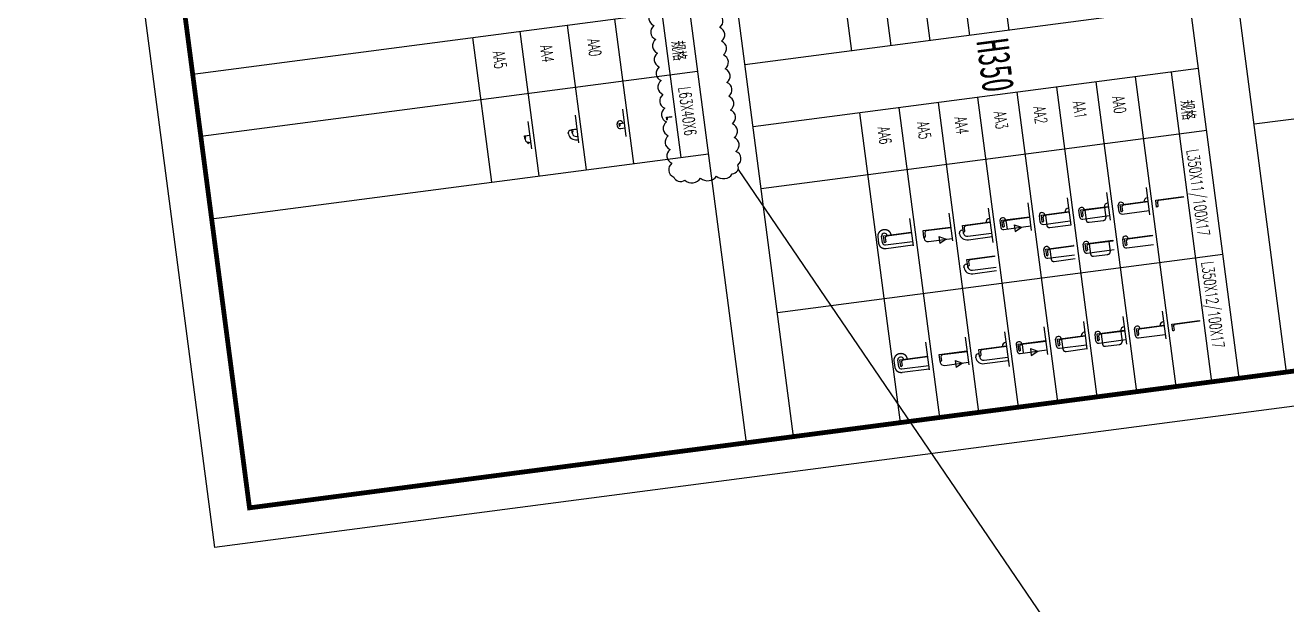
# Model space of a CAD drawing. Header units: millimetres. Extents: x -14906165 to 53546503, y 133836 to 58622790.
# Drawn here: x 40784924 to 41949199, y 41145435 to 41680400 of the extents above; entities that cross this region are included whole.
import ezdxf

# ---------------------------------------------------------------- set-up
doc = ezdxf.new("R2010")
doc.units = ezdxf.units.MM
doc.header["$LTSCALE"] = 100
doc.linetypes.add('DASHED', pattern=[8, 6, -2])
for name, color, linetype in [('L', 254, 'Continuous'), ('Seam', 40, 'Continuous'), ('标准形式增加', 6, 'Continuous')]:
    doc.layers.add(name, color=color, linetype=linetype)
doc.styles.add('中文GB2312', font='', dxfattribs={"width": 0.7})
doc.styles.add('英文（单）', font='romans.shx', dxfattribs={"width": 0.7})
doc.styles.get('中文GB2312').set_extended_font_data('FangSong_GB2312')

# ---------------------------------------------------------------- blocks, each defined once
blk = doc.blocks.new('L350X11+100X17')
blk.add_lwpolyline([(100, 344), (100, 350), (0, 350), (0, 0), (11, 0), (11, 311, -0.414214), (33, 333), (89, 333, 0.414214)], format="xyb", close=True)
blk = doc.blocks.new('L350X12+100X17')
blk.add_lwpolyline([(100, 344), (100, 350), (0, 350), (0, 0), (12, 0), (12, 311, -0.414214), (34, 333), (89, 333, 0.414214)], format="xyb", close=True)
blk = doc.blocks.new('L350X11+100X17AA3')
for p, q in [((-555976, 636663), (-555976, 637003)), ((-556100, 636703), (-555976, 636703)), ((-556111, 636628), (-556011, 636628))]:
    blk.add_line(p, q)
for centre, start, end in [((-556111, 636663), 90, 270), ((-556011, 636663), 270, 0)]:
    blk.add_arc(centre, 35, start, end)
at = {"layer": 'Seam'}
for p, q in [((-556026, 636798), (-555976, 636885)), ((-555926, 636798), (-555976, 636885)), ((-556026, 636798), (-555926, 636798))]:
    blk.add_line(p, q, dxfattribs=at)
at = {"xscale": -1, "rotation": 180}
blk.add_blockref('L350X11+100X17', (-556111, 637003), dxfattribs=at)
blk = doc.blocks.new('L350X12+100X17AA3')
for p, q in [((-554176, 636663), (-554176, 637003)), ((-554300, 636703), (-554176, 636703)), ((-554311, 636628), (-554211, 636628))]:
    blk.add_line(p, q)
for centre, start, end in [((-554311, 636663), 90, 270), ((-554211, 636663), 270, 0)]:
    blk.add_arc(centre, 35, start, end)
at = {"layer": 'Seam'}
for p, q in [((-554226, 636798), (-554176, 636885)), ((-554126, 636798), (-554176, 636885)), ((-554226, 636798), (-554126, 636798))]:
    blk.add_line(p, q, dxfattribs=at)
at = {"xscale": -1, "rotation": 180}
blk.add_blockref('L350X12+100X17', (-554311, 637003), dxfattribs=at)
blk = doc.blocks.new('*U923')
for p, q in [((135, -340), (135, 0)), ((100, -375), (0, -375))]:
    blk.add_line(p, q)
for centre, radius, start, end in [((0, 0), 50, 180, 270), ((0, -340), 35, 90, 270), ((100, -340), 35, 270, 0)]:
    blk.add_arc(centre, radius, start, end)
at = {"layer": 'L'}
for p, q in [((0, -350), (0, 0)), ((0, 0), (11, 0)), ((11, 0), (11, -311)), ((100, -350), (0, -350)), ((33, -333), (89, -333)), ((100, -344), (100, -350))]:
    blk.add_line(p, q, dxfattribs=at)
for centre, radius, start, end in [((33, -311), 22, 180, 270), ((89, -344), 11, 360, 90)]:
    blk.add_arc(centre, radius, start, end, dxfattribs=at)
blk = doc.blocks.new('*U924')
for p, q in [((135, -340), (135, 0)), ((11, -50), (156, -50)), ((11, -300), (156, -300)), ((100, -375), (0, -375))]:
    blk.add_line(p, q)
at = {"linetype": 'DASHED'}
blk.add_line((191, -265), (191, -85), dxfattribs=at)
for centre, radius, start, end in [((0, 0), 50, 180, 270), ((0, -340), 35, 90, 270), ((100, -340), 35, 270, 0)]:
    blk.add_arc(centre, radius, start, end)
for centre, start, end in [((156, -85), 0, 90), ((156, -265), 270, 360)]:
    blk.add_arc(centre, 35, start, end, dxfattribs=at)
at = {"layer": 'L'}
for p, q in [((0, -350), (0, 0)), ((0, 0), (11, 0)), ((11, 0), (11, -311)), ((100, -350), (0, -350)), ((33, -333), (89, -333)), ((100, -344), (100, -350))]:
    blk.add_line(p, q, dxfattribs=at)
for centre, radius, start, end in [((33, -311), 22, 180, 270), ((89, -344), 11, 360, 90)]:
    blk.add_arc(centre, radius, start, end, dxfattribs=at)
blk = doc.blocks.new('*U925')
for p, q in [((135, -340), (135, 0)), ((11, -300), (156, -300)), ((100, -375), (0, -375))]:
    blk.add_line(p, q)
at = {"linetype": 'DASHED'}
blk.add_line((191, -265), (191, 0), dxfattribs=at)
for centre, radius, start, end in [((0, 0), 50, 180, 270), ((0, -340), 35, 90, 270), ((100, -340), 35, 270, 0)]:
    blk.add_arc(centre, radius, start, end)
blk.add_arc((156, -265), 35, 270, 360, dxfattribs=at)
at = {"layer": 'L'}
for p, q in [((0, -350), (0, 0)), ((0, 0), (11, 0)), ((11, 0), (11, -311)), ((100, -350), (0, -350)), ((33, -333), (89, -333)), ((100, -344), (100, -350))]:
    blk.add_line(p, q, dxfattribs=at)
for centre, radius, start, end in [((33, -311), 22, 180, 270), ((89, -344), 11, 360, 90)]:
    blk.add_arc(centre, radius, start, end, dxfattribs=at)
blk = doc.blocks.new('*U926')
for p, q in [((165, -300), (165, 0)), ((215, -300), (215, 0)), ((65, -365), (65, -350)), ((115, -350), (100, -350)), ((115, -400), (100, -400))]:
    blk.add_line(p, q)
for centre, radius, start, end in [((0, 0), 50, 180, 270), ((115, -300), 50, 270, 0), ((115, -300), 100, 270, 0), ((100, -365), 35, 180, 270)]:
    blk.add_arc(centre, radius, start, end)
at = {"layer": 'L'}
for p, q in [((0, -350), (0, 0)), ((0, 0), (11, 0)), ((11, 0), (11, -311)), ((100, -350), (0, -350)), ((33, -333), (89, -333)), ((100, -344), (100, -350))]:
    blk.add_line(p, q, dxfattribs=at)
for centre, radius, start, end in [((33, -311), 22, 180, 270), ((89, -344), 11, 360, 90)]:
    blk.add_arc(centre, radius, start, end, dxfattribs=at)
blk = doc.blocks.new('*U927')
for p, q in [((165, -300), (165, 0)), ((100, -350), (115, -350))]:
    blk.add_line(p, q)
blk.add_arc((115, -300), 50, 270, 0)
at = {"layer": 'L'}
for p, q in [((0, -350), (0, 0)), ((0, 0), (11, 0)), ((11, 0), (11, -311)), ((100, -350), (0, -350)), ((33, -333), (89, -333)), ((100, -344), (100, -350))]:
    blk.add_line(p, q, dxfattribs=at)
for centre, radius, start, end in [((33, -311), 22, 180, 270), ((89, -344), 11, 360, 90)]:
    blk.add_arc(centre, radius, start, end, dxfattribs=at)
at = {"layer": 'Seam'}
for p, q in [((115, -162), (165, -75)), ((165, -75), (215, -162)), ((115, -162), (215, -162))]:
    blk.add_line(p, q, dxfattribs=at)
blk = doc.blocks.new('*U414')
for p, q in [((135, -340), (135, 0)), ((100, -375), (0, -375))]:
    blk.add_line(p, q)
for centre, radius, start, end in [((0, 0), 50, 180, 270), ((0, -340), 35, 90, 270), ((100, -340), 35, 270, 0)]:
    blk.add_arc(centre, radius, start, end)
at = {"layer": 'L'}
for p, q in [((0, -350), (0, 0)), ((0, 0), (12, 0)), ((12, 0), (12, -311)), ((100, -350), (0, -350)), ((34, -333), (89, -333)), ((100, -344), (100, -350))]:
    blk.add_line(p, q, dxfattribs=at)
for centre, radius, start, end in [((34, -311), 22, 180, 270), ((89, -344), 11, 360, 90)]:
    blk.add_arc(centre, radius, start, end, dxfattribs=at)
blk = doc.blocks.new('*U413')
for p, q in [((135, -340), (135, 0)), ((12, -50), (157, -50)), ((12, -300), (157, -300)), ((100, -375), (0, -375))]:
    blk.add_line(p, q)
at = {"linetype": 'DASHED'}
blk.add_line((192, -265), (192, -85), dxfattribs=at)
for centre, radius, start, end in [((0, 0), 50, 180, 270), ((0, -340), 35, 90, 270), ((100, -340), 35, 270, 0)]:
    blk.add_arc(centre, radius, start, end)
for centre, start, end in [((157, -85), 0, 90), ((157, -265), 270, 0)]:
    blk.add_arc(centre, 35, start, end, dxfattribs=at)
at = {"layer": 'L'}
for p, q in [((0, -350), (0, 0)), ((0, 0), (12, 0)), ((12, 0), (12, -311)), ((100, -350), (0, -350)), ((34, -333), (89, -333)), ((100, -344), (100, -350))]:
    blk.add_line(p, q, dxfattribs=at)
for centre, radius, start, end in [((34, -311), 22, 180, 270), ((89, -344), 11, 360, 90)]:
    blk.add_arc(centre, radius, start, end, dxfattribs=at)
blk = doc.blocks.new('*U412')
for p, q in [((135, -340), (135, 0)), ((12, -300), (157, -300)), ((100, -375), (0, -375))]:
    blk.add_line(p, q)
at = {"linetype": 'DASHED'}
blk.add_line((192, -265), (192, 0), dxfattribs=at)
for centre, radius, start, end in [((0, 0), 50, 180, 270), ((0, -340), 35, 90, 270), ((100, -340), 35, 270, 0)]:
    blk.add_arc(centre, radius, start, end)
blk.add_arc((157, -265), 35, 270, 0, dxfattribs=at)
at = {"layer": 'L'}
for p, q in [((0, -350), (0, 0)), ((0, 0), (12, 0)), ((12, 0), (12, -311)), ((100, -350), (0, -350)), ((34, -333), (89, -333)), ((100, -344), (100, -350))]:
    blk.add_line(p, q, dxfattribs=at)
for centre, radius, start, end in [((34, -311), 22, 180, 270), ((89, -344), 11, 360, 90)]:
    blk.add_arc(centre, radius, start, end, dxfattribs=at)
blk = doc.blocks.new('*U410')
for p, q in [((165, -300), (165, 0)), ((215, -300), (215, 0)), ((65, -365), (65, -350)), ((115, -350), (100, -350)), ((115, -400), (100, -400))]:
    blk.add_line(p, q)
for centre, radius, start, end in [((0, 0), 50, 180, 270), ((115, -300), 50, 270, 0), ((115, -300), 100, 270, 0), ((100, -365), 35, 180, 270)]:
    blk.add_arc(centre, radius, start, end)
at = {"layer": 'L'}
for p, q in [((0, -350), (0, 0)), ((0, 0), (12, 0)), ((12, 0), (12, -311)), ((100, -350), (0, -350)), ((34, -333), (89, -333)), ((100, -344), (100, -350))]:
    blk.add_line(p, q, dxfattribs=at)
for centre, radius, start, end in [((34, -311), 22, 180, 270), ((89, -344), 11, 360, 90)]:
    blk.add_arc(centre, radius, start, end, dxfattribs=at)
blk = doc.blocks.new('*U411')
for p, q in [((165, -300), (165, 0)), ((100, -350), (115, -350))]:
    blk.add_line(p, q)
blk.add_arc((115, -300), 50, 270, 0)
at = {"layer": 'L'}
for p, q in [((0, -350), (0, 0)), ((0, 0), (12, 0)), ((12, 0), (12, -311)), ((100, -350), (0, -350)), ((34, -333), (89, -333)), ((100, -344), (100, -350))]:
    blk.add_line(p, q, dxfattribs=at)
for centre, radius, start, end in [((34, -311), 22, 180, 270), ((89, -344), 11, 360, 90)]:
    blk.add_arc(centre, radius, start, end, dxfattribs=at)
at = {"layer": 'Seam'}
for p, q in [((115, -162), (165, -75)), ((165, -75), (215, -162)), ((115, -162), (215, -162))]:
    blk.add_line(p, q, dxfattribs=at)
blk = doc.blocks.new('*U582')
for p, q in [((105, -13), (105, 0)), ((40, -63), (55, -63))]:
    blk.add_line(p, q)
blk.add_arc((55, -13), 50, 270, 360)
at = {"layer": 'L'}
for p, q in [((0, -63), (0, 0)), ((0, 0), (6, 0)), ((6, 0), (6, -47)), ((40, -63), (0, -63)), ((16, -57), (35, -57)), ((40, -62), (40, -63))]:
    blk.add_line(p, q, dxfattribs=at)
for centre, radius, start, end in [((16, -47), 10, 180, 270), ((35, -62), 5, 360, 90)]:
    blk.add_arc(centre, radius, start, end, dxfattribs=at)
at = {"layer": 'Seam'}
for p, q in [((92, -36), (105, -14)), ((92, -36), (118, -36)), ((105, -14), (118, -36))]:
    blk.add_line(p, q, dxfattribs=at)
blk = doc.blocks.new('*U580')
for p, q in [((105, -13), (105, 0)), ((155, -13), (155, 0)), ((5, -78), (5, -63)), ((55, -63), (40, -63)), ((55, -113), (40, -113))]:
    blk.add_line(p, q)
for centre, radius, start, end in [((0, 0), 1, 180, 270), ((40, -78), 35, 180, 270), ((55, -13), 50, 270, 0), ((55, -13), 100, 270, 360)]:
    blk.add_arc(centre, radius, start, end)
at = {"layer": 'L'}
for p, q in [((0, -63), (0, 0)), ((0, 0), (6, 0)), ((6, 0), (6, -47)), ((40, -63), (0, -63)), ((16, -57), (35, -57)), ((40, -62), (40, -63))]:
    blk.add_line(p, q, dxfattribs=at)
for centre, radius, start, end in [((16, -47), 10, 180, 270), ((35, -62), 5, 360, 90)]:
    blk.add_arc(centre, radius, start, end, dxfattribs=at)
blk = doc.blocks.new('*U581')
for p, q in [((75, -53), (75, 0)), ((40, -88), (0, -88))]:
    blk.add_line(p, q)
for centre, start, end in [((0, -53), 90, 270), ((40, -53), 270, 0)]:
    blk.add_arc(centre, 35, start, end)
at = {"layer": 'L'}
for p, q in [((0, -63), (0, 0)), ((0, 0), (6, 0)), ((6, 0), (6, -47)), ((40, -63), (0, -63)), ((16, -57), (35, -57)), ((40, -62), (40, -63))]:
    blk.add_line(p, q, dxfattribs=at)
for centre, radius, start, end in [((16, -47), 10, 180, 270), ((35, -62), 5, 360, 90)]:
    blk.add_arc(centre, radius, start, end, dxfattribs=at)
blk = doc.blocks.new('L63X40X6')
for p, q in [((-558211, 632640), (-558211, 632703)), ((-558211, 632703), (-558205, 632703)), ((-558171, 632640), (-558211, 632640)), ((-558205, 632703), (-558205, 632656)), ((-558195, 632646), (-558176, 632646)), ((-558171, 632641), (-558171, 632640))]:
    blk.add_line(p, q)
for centre, radius, start, end in [((-558195, 632656), 10, 180, 270), ((-558176, 632641), 5, 0, 90)]:
    blk.add_arc(centre, radius, start, end)
blk = doc.blocks.new('*U939')
for p, q in [((135, -340), (135, 0)), ((100, -375), (0, -375))]:
    blk.add_line(p, q)
at = {"linetype": 'DASHED'}
for p, q in [((185, -340), (185, 0)), ((0, -425), (100, -425))]:
    blk.add_line(p, q, dxfattribs=at)
for centre, start, end in [((0, -340), 90, 270), ((100, -340), 270, 0)]:
    blk.add_arc(centre, 85, start, end, dxfattribs=at)
for centre, start, end in [((0, -340), 90, 270), ((100, -340), 270, 0)]:
    blk.add_arc(centre, 35, start, end)
at = {"layer": 'L'}
for p, q in [((0, -350), (0, 0)), ((0, 0), (11, 0)), ((11, 0), (11, -311)), ((100, -350), (0, -350)), ((33, -333), (89, -333)), ((100, -344), (100, -350))]:
    blk.add_line(p, q, dxfattribs=at)
for centre, radius, start, end in [((33, -311), 22, 180, 270), ((89, -344), 11, 360, 90)]:
    blk.add_arc(centre, radius, start, end, dxfattribs=at)
blk = doc.blocks.new('*U591')
for p, q in [((135, -340), (135, 0)), ((100, -375), (0, -375))]:
    blk.add_line(p, q)
at = {"linetype": 'DASHED'}
for p, q in [((185, -340), (185, 0)), ((0, -425), (100, -425))]:
    blk.add_line(p, q, dxfattribs=at)
for centre, start, end in [((0, -340), 90, 270), ((100, -340), 270, 0)]:
    blk.add_arc(centre, 85, start, end, dxfattribs=at)
for centre, start, end in [((0, -340), 90, 270), ((100, -340), 270, 0)]:
    blk.add_arc(centre, 35, start, end)
at = {"layer": 'L'}
for p, q in [((0, -350), (0, 0)), ((0, 0), (12, 0)), ((12, 0), (12, -311)), ((100, -350), (0, -350)), ((34, -333), (89, -333)), ((100, -344), (100, -350))]:
    blk.add_line(p, q, dxfattribs=at)
for centre, radius, start, end in [((34, -311), 22, 180, 270), ((89, -344), 11, 360, 90)]:
    blk.add_arc(centre, radius, start, end, dxfattribs=at)
blk = doc.blocks.new('*U965')
for p, q in [((135, -340), (135, 0)), ((100, -375), (0, -375))]:
    blk.add_line(p, q)
for centre, radius, start, end in [((0, 0), 1, 180, 270), ((0, -340), 35, 90, 270), ((100, -340), 35, 270, 0)]:
    blk.add_arc(centre, radius, start, end)
at = {"layer": 'L'}
for p, q in [((0, -350), (0, 0)), ((0, 0), (11, 0)), ((11, 0), (11, -311)), ((100, -350), (0, -350)), ((33, -333), (89, -333)), ((100, -344), (100, -350))]:
    blk.add_line(p, q, dxfattribs=at)
for centre, radius, start, end in [((33, -311), 22, 180, 270), ((89, -344), 11, 360, 90)]:
    blk.add_arc(centre, radius, start, end, dxfattribs=at)
blk = doc.blocks.new('*U966')
for p, q in [((135, -340), (135, 0)), ((11, -50), (156, -50)), ((11, -300), (156, -300)), ((100, -375), (0, -375))]:
    blk.add_line(p, q)
at = {"linetype": 'DASHED'}
blk.add_line((191, -265), (191, -85), dxfattribs=at)
for centre, radius, start, end in [((0, 0), 1, 180, 270), ((0, -340), 35, 90, 270), ((100, -340), 35, 270, 0)]:
    blk.add_arc(centre, radius, start, end)
for centre, start, end in [((156, -85), 0, 90), ((156, -265), 270, 360)]:
    blk.add_arc(centre, 35, start, end, dxfattribs=at)
at = {"layer": 'L'}
for p, q in [((0, -350), (0, 0)), ((0, 0), (11, 0)), ((11, 0), (11, -311)), ((100, -350), (0, -350)), ((33, -333), (89, -333)), ((100, -344), (100, -350))]:
    blk.add_line(p, q, dxfattribs=at)
for centre, radius, start, end in [((33, -311), 22, 180, 270), ((89, -344), 11, 360, 90)]:
    blk.add_arc(centre, radius, start, end, dxfattribs=at)
blk = doc.blocks.new('*U86')
for p, q in [((135, -340), (135, 0)), ((11, -300), (156, -300)), ((100, -375), (0, -375))]:
    blk.add_line(p, q)
at = {"linetype": 'DASHED'}
blk.add_line((191, -265), (191, 0), dxfattribs=at)
for centre, radius, start, end in [((0, 0), 1, 180, 270), ((0, -340), 35, 90, 270), ((100, -340), 35, 270, 0)]:
    blk.add_arc(centre, radius, start, end)
blk.add_arc((156, -265), 35, 270, 0, dxfattribs=at)
at = {"layer": 'L'}
for p, q in [((0, -350), (0, 0)), ((0, 0), (11, 0)), ((11, 0), (11, -311)), ((100, -350), (0, -350)), ((33, -333), (89, -333)), ((100, -344), (100, -350))]:
    blk.add_line(p, q, dxfattribs=at)
for centre, radius, start, end in [((33, -311), 22, 180, 270), ((89, -344), 11, 360, 90)]:
    blk.add_arc(centre, radius, start, end, dxfattribs=at)
blk = doc.blocks.new('*U68')
for p, q in [((165, -300), (165, 0)), ((215, -300), (215, 0)), ((65, -365), (65, -350)), ((115, -350), (100, -350)), ((115, -400), (100, -400))]:
    blk.add_line(p, q)
for centre, radius, start, end in [((0, 0), 1, 180, 270), ((115, -300), 50, 270, 0), ((115, -300), 100, 270, 0), ((100, -365), 35, 180, 270)]:
    blk.add_arc(centre, radius, start, end)
at = {"layer": 'L'}
for p, q in [((0, -350), (0, 0)), ((0, 0), (11, 0)), ((11, 0), (11, -311)), ((100, -350), (0, -350)), ((33, -333), (89, -333)), ((100, -344), (100, -350))]:
    blk.add_line(p, q, dxfattribs=at)
for centre, radius, start, end in [((33, -311), 22, 180, 270), ((89, -344), 11, 360, 90)]:
    blk.add_arc(centre, radius, start, end, dxfattribs=at)
blk = doc.blocks.new('绘图要素标准库V1.0 - 0416')
for p, q in [((-552911.1, 656002.9), (-552911.1, 626302.9)), ((-557011.1, 645052.9), (-557011.1, 639952.9)), ((-553411.1, 639952.9), (-567811.1, 639952.9)), ((-553411.1, 639352.9), (-567811.1, 639352.9)), ((-558811.1, 639352.9), (-558811.1, 633702.9)), ((-557911.1, 639352.9), (-557911.1, 633702.9)), ((-557011.1, 639352.9), (-557011.1, 633702.9)), ((-555211.1, 639352.9), (-555211.1, 633702.9)), ((-557911.1, 639002.9), (-553411.1, 639002.9)), ((-553411.1, 638552.9), (-557911.1, 638552.9)), ((-553411.1, 638052.9), (-557911.1, 638052.9)), ((-553411.1, 637552.9), (-557911.1, 637552.9)), ((-558811.1, 637052.9), (-566911.1, 637052.9)), ((-553411.1, 637052.9), (-557911.1, 637052.9)), ((-558811.1, 636552.9), (-566911.1, 636552.9)), ((-553411.1, 636552.9), (-557911.1, 636552.9)), ((-558811.1, 636052.9), (-566911.1, 636052.9)), ((-553411.1, 636052.9), (-557911.1, 636052.9)), ((-566911.1, 635552.9), (-558811.1, 635552.9)), ((-557911.1, 635552.9), (-553411.1, 635552.9)), ((-566911.1, 635052.9), (-558811.1, 635052.9)), ((-557911.1, 635052.9), (-553411.1, 635052.9)), ((-553411.1, 633702.9), (-567811.1, 633702.9)), ((-567811.1, 633102.9), (-553411.1, 633102.9)), ((-559711.1, 626802.9), (-559711.1, 633102.9)), ((-558811.1, 626802.9), (-558811.1, 633102.9)), ((-557611.1, 626802.9), (-557611.1, 633102.9)), ((-559711.1, 632752.9), (-557611.1, 632752.9)), ((-559711.1, 632152.9), (-557611.1, 632152.9)), ((-559711.1, 631552.9), (-557611.1, 631552.9)), ((-559711.1, 630952.9), (-557611.1, 630952.9)), ((-559711.1, 630352.9), (-557611.1, 630352.9)), ((-573911.1, 626302.9), (-552911.1, 626302.9))]:
    blk.add_line(p, q)
at = {"color": 5}
for p, q in [((-556311.1, 638502.9), (-555911.1, 638502.9)), ((-554511.1, 638502.9), (-554111.1, 638502.9)), ((-556311.1, 638002.9), (-555911.1, 638002.9)), ((-556311.1, 638002.9), (-555911.1, 638002.9)), ((-554511.1, 638002.9), (-554111.1, 638002.9)), ((-556311.1, 637502.9), (-555911.1, 637502.9)), ((-556311.1, 637502.9), (-555911.1, 637502.9)), ((-554511.1, 637502.9), (-554111.1, 637502.9)), ((-556311.1, 637002.9), (-555911.1, 637002.9)), ((-554511.1, 637002.9), (-554111.1, 637002.9)), ((-556311.1, 636502.9), (-555811.1, 636502.9)), ((-556311.1, 636502.9), (-555811.1, 636502.9)), ((-554511.1, 636502.9), (-554011.1, 636502.9)), ((-556311.1, 636002.9), (-555911.1, 636002.9)), ((-556311.1, 636002.9), (-555911.1, 636002.9)), ((-554511.1, 636002.9), (-554111.1, 636002.9)), ((-556311.1, 635502.9), (-555911.1, 635502.9)), ((-556311.1, 635502.9), (-555911.1, 635502.9)), ((-554511.1, 635502.9), (-554111.1, 635502.9)), ((-558411.1, 632102.9), (-558011.1, 632102.9)), ((-558411.1, 631502.9), (-558011.1, 631502.9)), ((-558411.1, 630902.9), (-558011.1, 630902.9))]:
    blk.add_line(p, q, dxfattribs=at)
at = {"const_width": 60}
blk.add_lwpolyline([(-571411.1, 655502.9), (-553411.1, 655502.9), (-553411.1, 626802.9), (-571411.1, 626802.9)], close=True, dxfattribs=at)
at = {"layer": '标准形式增加'}
blk.add_line((-557328.5, 633446.7), (-491825.6, 662317.5), dxfattribs=at)
blk.add_lwpolyline([(-559994, 633449.9, -0.5205671), (-559794, 633449.9, -0.5205671), (-559594, 633449.9, -0.5205671), (-559394, 633449.9, -0.5205671), (-559194, 633449.9, -0.5205671), (-558994, 633449.9, -0.5205671), (-558794, 633449.9, -0.5205671), (-558594, 633449.9, -0.5205671), (-558394, 633449.9, -0.5205671), (-558194, 633449.9, -0.5205671), (-557994, 633449.9, -0.5205671), (-557794, 633449.9, -0.5205671), (-557594, 633449.9, -0.5205671), (-557394, 633449.9, -0.5205671), (-557277.8, 633366.1, -0.5205671), (-557277.8, 633166.1, -0.5205671), (-557277.8, 632966.1, -0.5205671), (-557277.8, 632766.1, -0.5205671), (-557343.8, 632632.1, -0.5205671), (-557543.8, 632632.1, -0.5205671), (-557743.8, 632632.1, -0.5205671), (-557943.8, 632632.1, -0.5205671), (-558143.8, 632632.1, -0.5205671), (-558343.8, 632632.1, -0.5205671), (-558543.8, 632632.1, -0.5205671), (-558743.8, 632632.1, -0.5205671), (-558943.8, 632632.1, -0.5205671), (-559143.8, 632632.1, -0.5205671), (-559343.8, 632632.1, -0.5205671), (-559543.8, 632632.1, -0.5205671), (-559743.8, 632632.1, -0.5205671), (-559943.8, 632632.1, -0.5205671), (-559994, 632781.9, -0.5205671), (-559994, 632981.9, -0.5205671), (-559994, 633181.9, -0.5205671)], format="xyb", close=True, dxfattribs=at)
at = {"xscale": -1, "rotation": 180}
for name, p in [('L350X11+100X17', (-556111.1, 638952.9)), ('L350X12+100X17', (-554311.1, 638952.9))]:
    blk.add_blockref(name, p, dxfattribs=at)
for name, p in [('*U923', (-556111.1, 638502.9)), ('*U965', (-555617.7, 638502.9)), ('*U414', (-554311.1, 638502.9)), ('*U924', (-556111.1, 638002.9)), ('*U966', (-555617.7, 638002.9)), ('*U413', (-554311.1, 638002.9)), ('*U925', (-556111.1, 637502.9)), ('*U86', (-555617.7, 637502.9)), ('*U412', (-554311.1, 637502.9)), ('L350X11+100X17AA3', (0, 0)), ('L350X12+100X17AA3', (0, 0)), ('*U926', (-556111.1, 636502.9)), ('*U68', (-555617.7, 636502.9)), ('*U410', (-554311.1, 636502.9)), ('*U927', (-556111.1, 636002.9)), ('*U411', (-554311.1, 636002.9)), ('*U939', (-556111.1, 635502.9)), ('*U591', (-554311.1, 635502.9)), ('L63X40X6', (0, 0)), ('*U581', (-558211.1, 632102.9)), ('*U580', (-558211.1, 631502.9)), ('*U582', (-558211.1, 630902.9))]:
    blk.add_blockref(name, p)
at = {"width": 0.7}
for s, height, style, p in [('规格', 150, '中文GB2312', (-557482.5, 639081.4)), ('L350X11/100X17', 150, '英文（单）', (-556766.5, 639070.5)), ('L350X12/100X17', 150, '英文（单）', (-555136.8, 639070.5)), ('AA0', 150, '英文（单）', (-557669, 638229.9)), ('AA1', 150, '英文（单）', (-557669, 637729.9)), ('AA2', 150, '英文（单）', (-557669, 637229.9)), ('H350', 400, '中文GB2312', (-558718.4, 636627)), ('AA3', 150, '英文（单）', (-557669, 636729.9)), ('AA4', 150, '英文（单）', (-557669, 636229.9)), ('AA5', 150, '英文（单）', (-557669, 635754.9)), ('AA6', 150, '英文（单）', (-557669, 635254.9)), ('规格', 150, '中文GB2312', (-559282.5, 632831.4)), ('L63X40X6', 150, '英文（单）', (-558611.4, 632837)), ('AA0', 150, '英文（单）', (-559469, 631779.9)), ('AA4', 150, '英文（单）', (-559469, 631179.9)), ('AA5', 150, '英文（单）', (-559469, 630579.9))]:
    blk.add_text(s, height=height, dxfattribs=dict(at, style=style)).set_placement(p)

msp = doc.modelspace()

# ---------------------------------------------------------------- block references
at = {"lineweight": 5, "xscale": 64.06802830554443, "yscale": 73.4024339265743, "zscale": 64.06802830554443, "rotation": 277.4624694947158}
msp.add_blockref('绘图要素标准库V1.0 - 0416', (-22373, 103764), dxfattribs=at)

doc.saveas('drawing.dxf')
